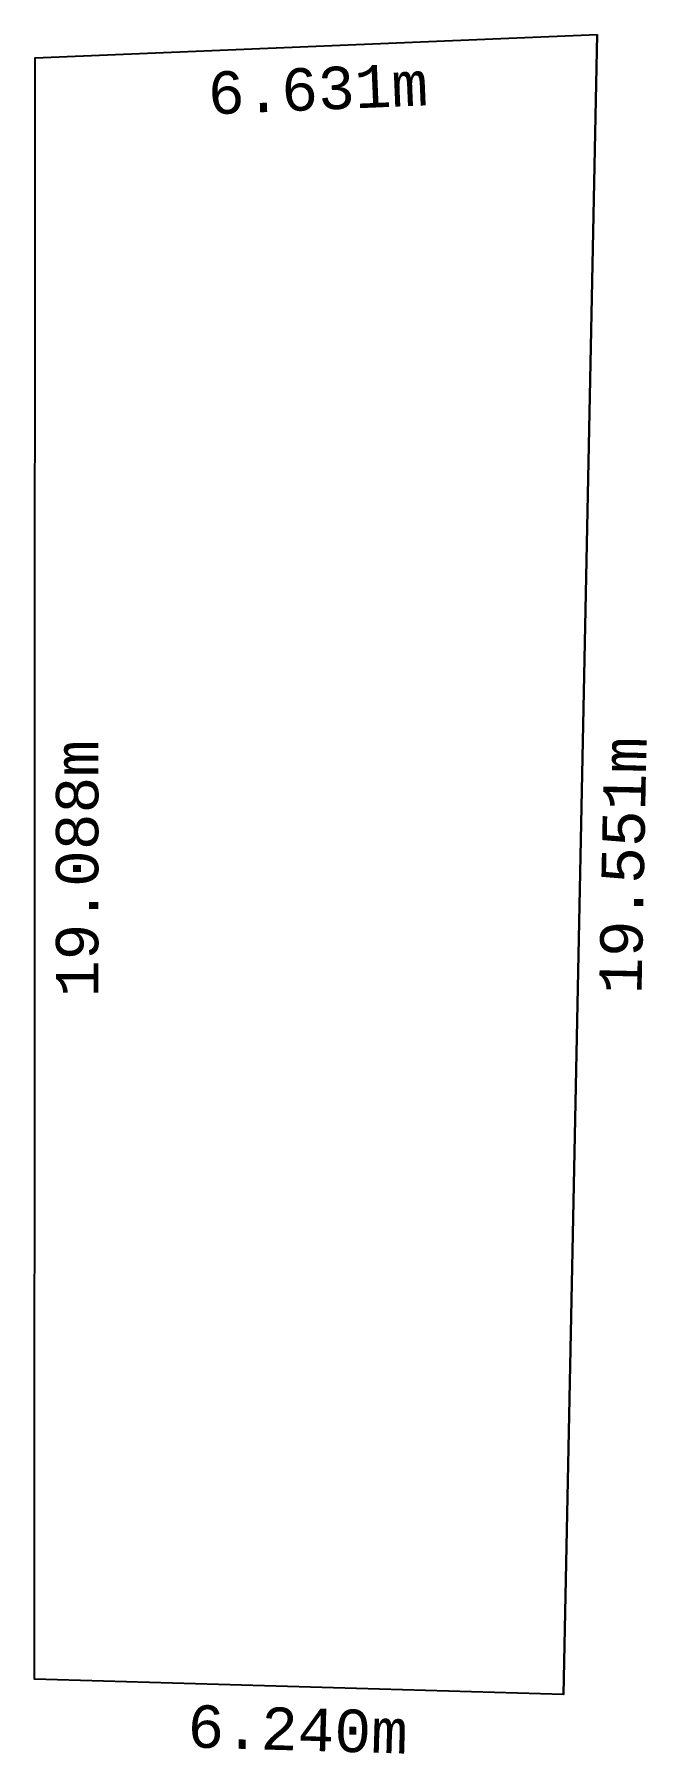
# Model space of a CAD drawing. Header units: millimetres. Extents: x 614704.4 to 614711.6, y 1319006.1 to 1319026.3.
import ezdxf
from ezdxf.enums import TextEntityAlignment as Align

# ---------------------------------------------------------------- set-up
doc = ezdxf.new("R2010")
doc.units = ezdxf.units.MM
doc.styles.add('MONOTXT4', font='monotxt4.shx')

msp = doc.modelspace()

# ---------------------------------------------------------------- linework, layer by layer
msp.add_lwpolyline([(614710.986, 1319026.328), (614710.59, 1319006.781), (614704.353, 1319006.962), (614704.361, 1319026.05)], close=True)
msp.add_lwpolyline([(614710.59, 1319006.781), (614710.986, 1319026.328)])

# ---------------------------------------------------------------- texts
at = {"color": 2, "style": 'MONOTXT4'}
for s, rotation, p in [('6.631m', 2.4029, (614707.694, 1319025.689)), ('19.551m', 88.8408, (614711.288, 1319016.544)), ('19.088m', 89.9768, (614704.857, 1319016.506)), ('6.240m', 358.3398, (614707.457, 1319006.372))]:
    msp.add_text(s, height=0.5, rotation=rotation, dxfattribs=at).set_placement(p, align=Align.MIDDLE)

doc.saveas('drawing.dxf')
